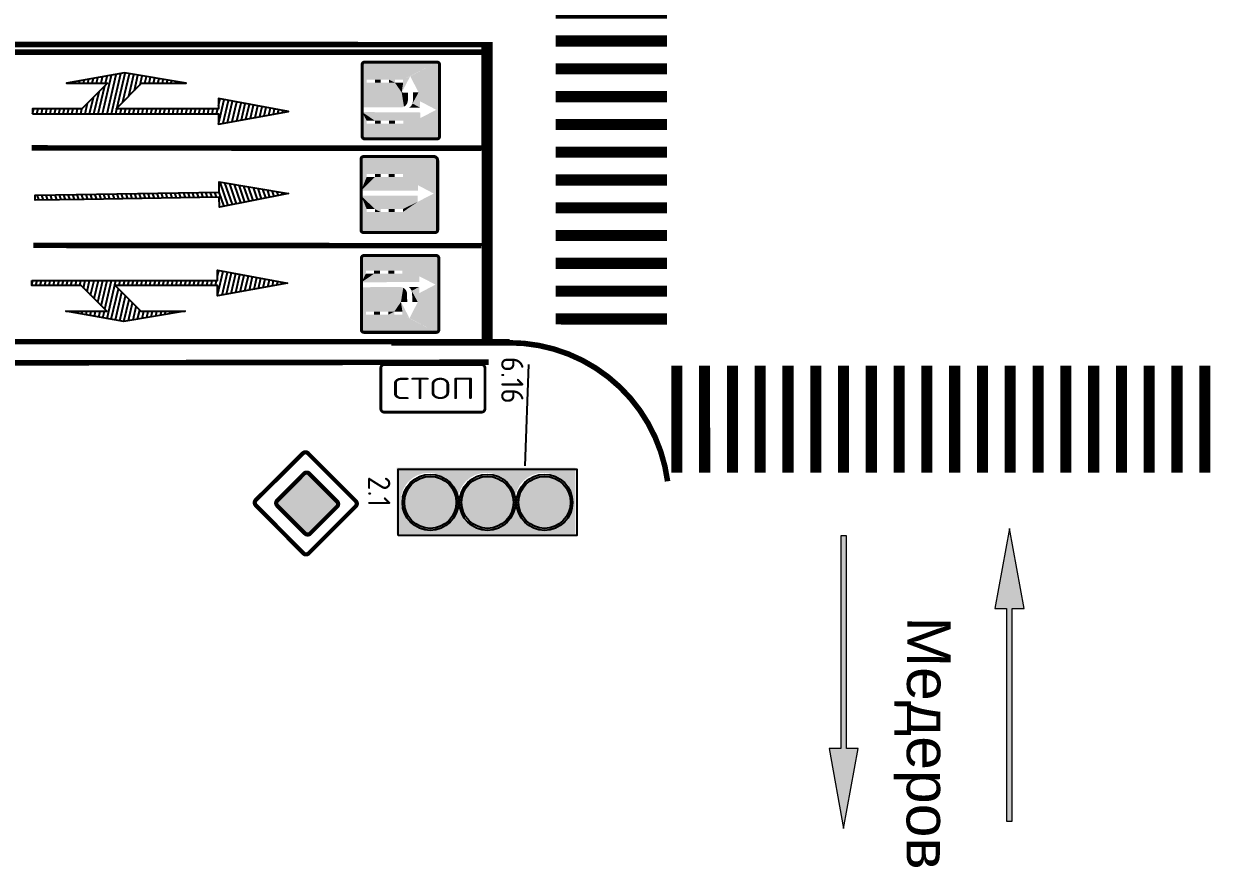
# Model space of a CAD drawing. Header units: millimetres. Extents: x 1734 to 2050, y 1482 to 1843.
# Drawn here: x 1951.28 to 1982, y 1482.49 to 1504.1 of the extents above; entities that cross this region are included whole.
import ezdxf
from ezdxf.enums import TextEntityAlignment as Align

# ---------------------------------------------------------------- set-up
doc = ezdxf.new("R2010")
doc.units = ezdxf.units.MM
doc.linetypes.add('1.1', pattern=[141.652646, 70.079133, -0.0001, 71.573413])
doc.linetypes.add('1.3', pattern=[17.848385, 5.910826, -0.0001, 11.937459])
doc.layers.add('КПЧ', color=9, linetype='Continuous')
doc.layers.add('Разметки', color=7, linetype='Continuous')
doc.layers.add('Описание', color=7, linetype='Continuous', lineweight=15)
doc.layers.add('разметка', color=251, linetype='Continuous', lineweight=15)
doc.styles.add('ROMAND', font='ROMAND.SHX', dxfattribs={"height": 2})
doc.styles.get("Standard").update_dxf_attribs({"font": 'arial.ttf'})

# ---------------------------------------------------------------- blocks, each defined once
blk = doc.blocks.new('*U6')
at = {"color": 0, "linetype": 'ByBlock', "lineweight": 15, "const_width": 0.4}
for points in [[(1.794, 17.106), (5.773, 16.689)], [(1.69, 16.112), (5.668, 15.694)], [(1.586, 15.117), (5.564, 14.7)], [(1.481, 14.123), (5.46, 13.705)], [(1.377, 13.128), (5.355, 12.711)], [(1.273, 12.133), (5.251, 11.716)], [(1.168, 11.139), (5.147, 10.722)], [(1.064, 10.144), (5.042, 9.727)], [(0.96, 9.15), (4.938, 8.733)], [(0.855, 8.155), (4.834, 7.738)], [(0.751, 7.161), (4.729, 6.743)], [(0.647, 6.166), (4.625, 5.749)], [(0.542, 5.172), (4.521, 4.754)], [(0.438, 4.177), (4.416, 3.76)], [(0.334, 3.183), (4.312, 2.765)], [(0.23, 2.188), (4.208, 1.771)], [(0.125, 1.193), (4.103, 0.776)], [(0.021, 0.199), (3.999, -0.218)]]:
    blk.add_lwpolyline(points, dxfattribs=at)
blk = doc.blocks.new('*U2')
at = {"color": 0, "linetype": 'ByBlock', "lineweight": 15, "const_width": 0.4}
for points in [[(-19.095, 2.003), (-18.693, 5.837)], [(-18.101, 1.899), (-17.698, 5.733)], [(-17.106, 1.794), (-16.704, 5.629)], [(-16.112, 1.69), (-15.709, 5.524)], [(-15.117, 1.586), (-14.715, 5.42)], [(-14.123, 1.481), (-13.72, 5.316)], [(-13.128, 1.377), (-12.726, 5.211)], [(-12.133, 1.273), (-11.731, 5.107)], [(-11.139, 1.168), (-10.737, 5.003)], [(-10.144, 1.064), (-9.742, 4.898)], [(-9.15, 0.96), (-8.748, 4.794)], [(-8.155, 0.855), (-7.753, 4.69)], [(-7.161, 0.751), (-6.759, 4.585)], [(-6.166, 0.647), (-5.764, 4.481)], [(-5.172, 0.542), (-4.769, 4.377)], [(-4.177, 0.438), (-3.775, 4.272)], [(-3.183, 0.334), (-2.78, 4.168)], [(-2.188, 0.23), (-1.786, 4.064)], [(-1.193, 0.125), (-0.791, 3.959)], [(-0.199, 0.021), (0.203, 3.855)]]:
    blk.add_lwpolyline(points, dxfattribs=at)
blk = doc.blocks.new('*U21')
at = {"color": 4, "linetype": 'Continuous'}
for points in [[(0.05, 3.66), (0, 3.47), (7.5, 3.59)], [(7.5, 3.59), (0, 3.47), (3.65, 3.46)], [(0.19, 3.79), (0.05, 3.66), (7.42, 3.77)], [(7.42, 3.77), (0.05, 3.66), (7.5, 3.59)], [(0.37, 3.84), (0.19, 3.79), (7.42, 3.77)], [(7.25, 3.84), (0.37, 3.84), (7.42, 3.77)], [(7.5, 3.59), (3.65, 3.46), (5.47, 0.41)], [(7.5, 3.59), (5.47, 0.41), (7.5, -3.47)], [(0, 3.47), (1.72, 0.41), (3.65, 3.46)], [(0, 3.47), (0, -3.47), (1.72, 0.41)], [(3.65, 3.46), (1.72, 0.41), (2.82, 1.89)], [(3.65, 3.46), (4.47, 1.86), (5.47, 0.41)], [(3.37, 1.89), (1.72, 0.41), (2.01, 0.41)], [(2.82, 1.89), (1.72, 0.41), (3.37, 1.89)], [(3.37, 1.89), (2.01, 0.41), (3.37, -3.72)], [(4.47, 1.86), (3.85, -3.72), (5.18, 0.41)], [(3.85, 1.86), (3.85, -3.72), (4.47, 1.86)], [(4.47, 1.86), (5.18, 0.41), (5.47, 0.41)], [(1.72, 0.41), (0, -3.47), (1.72, -0.4)], [(2.01, 0.41), (2.01, -0.4), (3.37, -3.72)], [(5.18, 0.41), (3.85, -3.72), (5.18, -0.4)], [(5.47, 0.41), (5.47, -0.4), (7.5, -3.47)], [(1.72, -0.4), (0, -3.47), (1.72, -0.98)], [(1.72, -0.98), (0, -3.47), (1.72, -1.79)], [(1.72, -0.98), (2.01, -0.4), (1.72, -0.4)], [(2.01, -0.4), (1.72, -0.98), (2.01, -0.98)], [(2.01, -0.4), (2.01, -0.98), (3.37, -3.72)], [(2.01, -0.98), (2.01, -1.79), (3.37, -3.72)], [(5.18, -0.4), (3.85, -3.72), (5.18, -0.98)], [(5.18, -0.98), (3.85, -3.72), (5.18, -1.79)], [(5.18, -0.98), (5.47, -0.4), (5.18, -0.4)], [(5.47, -0.4), (5.18, -0.98), (5.47, -0.98)], [(5.47, -0.4), (5.47, -0.98), (7.5, -3.47)], [(5.47, -0.98), (5.47, -1.79), (7.5, -3.47)], [(1.72, -1.79), (0, -3.47), (1.72, -2.35)], [(1.72, -2.35), (0, -3.47), (1.72, -3.16)], [(1.72, -2.35), (2.01, -1.79), (1.72, -1.79)], [(2.01, -1.79), (1.72, -2.35), (2.01, -2.35)], [(2.01, -1.79), (2.01, -2.35), (3.37, -3.72)], [(2.01, -2.35), (2.01, -3.16), (3.37, -3.72)], [(5.47, -1.79), (3.85, -3.72), (5.18, -2.35)], [(5.18, -1.79), (3.85, -3.72), (5.47, -1.79)], [(5.18, -2.35), (3.85, -3.72), (5.18, -3.16)], [(5.47, -1.79), (5.18, -2.35), (5.47, -2.35)], [(5.47, -1.79), (5.47, -2.35), (7.5, -3.47)], [(5.47, -2.35), (5.47, -3.16), (7.5, -3.47)], [(1.72, -3.16), (0, -3.47), (3.37, -3.72)], [(0, -3.47), (0.07, -3.64), (3.37, -3.72)], [(3.37, -3.72), (2.01, -3.16), (1.72, -3.16)], [(5.47, -3.16), (3.85, -3.72), (7.5, -3.47)], [(3.85, -3.72), (5.47, -3.16), (5.18, -3.16)], [(7.5, -3.47), (3.85, -3.72), (7.48, -3.55)], [(7.48, -3.55), (3.85, -3.72), (7.45, -3.62)], [(0.07, -3.64), (0.25, -3.72), (3.37, -3.72)], [(7.45, -3.62), (3.85, -3.72), (7.39, -3.67)], [(7.39, -3.67), (3.85, -3.72), (7.32, -3.71)], [(7.32, -3.71), (3.85, -3.72), (7.25, -3.72)]]:
    blk.add_solid(points, dxfattribs=at)
blk = doc.blocks.new('1-18-')
at = {"layer": 'разметка'}
blk.add_hatch(color=0, dxfattribs=at).paths.add_polyline_path([(-0.075, 5.45), (-0.075, 0), (0.075, 0), (0.075, 5.45), (0.375, 5.45), (0, 7.5), (-0.375, 5.45)])
at = {"layer": 'разметка', "color": 0, "lineweight": 0, "flags": 128}
blk.add_lwpolyline([(-0.075, 5.45), (-0.075, 0), (0.075, 0), (0.075, 5.45), (0.375, 5.45), (0, 7.5), (-0.375, 5.45)], close=True, dxfattribs=at)

msp = doc.modelspace()

# ---------------------------------------------------------------- hatches: boundary and pattern name
at = {"ltscale": 0.2}
h = msp.add_hatch(color=251, dxfattribs=at)
h.dxf.hatch_style = 1
h.paths.add_polyline_path([(1965.415, 1491.028), (1965.415, 1492.722), (1960.837, 1492.722), (1960.837, 1491.028)])
h.paths.add_polyline_path([(1964.59, 1492.592, -1), (1964.59, 1491.158, -1)], flags=16)
h.paths.add_polyline_path([(1964.59, 1492.541, -1), (1964.59, 1491.209, -1)], flags=0)
h.paths.add_polyline_path([(1963.126, 1491.158, -1), (1963.126, 1492.592, -1)], flags=16)
h.paths.add_polyline_path([(1963.126, 1491.209, -1), (1963.126, 1492.541, -1)], flags=0)
h.paths.add_polyline_path([(1961.661, 1491.158, -1), (1961.661, 1492.592, -1)], flags=16)
h.paths.add_polyline_path([(1961.661, 1491.209, -1), (1961.661, 1492.541, -1)], flags=0)
h = msp.add_hatch(color=2)
h.dxf.hatch_style = 1
h.paths.add_polyline_path([(1958.597, 1492.571, 0.414214), (1958.464, 1492.571), (1957.777, 1491.883, 0.414214), (1957.777, 1491.751), (1958.49, 1491.038, 0.414214), (1958.622, 1491.038), (1959.31, 1491.725, 0.414214), (1959.31, 1491.857)])
h = msp.add_hatch(color=3)
h.dxf.hatch_style = 1
h.paths.add_polyline_path([(1961.701, 1492.501, 1), (1961.701, 1491.17, 1)])
h = msp.add_hatch(color=2)
h.dxf.hatch_style = 1
h.paths.add_polyline_path([(1963.166, 1492.501, 1), (1963.166, 1491.17, 1)])
h = msp.add_hatch(color=1)
h.dxf.hatch_style = 1
h.paths.add_polyline_path([(1964.63, 1492.501, 1), (1964.63, 1491.17, 1)])
at = {"layer": 'Разметки', "linetype": 'Continuous', "ltscale": 0.5}
h = msp.add_hatch(dxfattribs=at)
h.set_pattern_fill('ANSI31', scale=0.874817, angle=931.9189, style=0)
h.set_pattern_definition([(256.9188852, (-2212.92827, 1542.59738), (0.1065145315, -0.0247497014), [])])
h.paths.add_polyline_path([(1956.269, 1501.924), (1956.269, 1502.186), (1958.062, 1501.858), (1956.269, 1501.53), (1956.269, 1501.793), (1951.501, 1501.792), (1951.501, 1501.924), (1952.77, 1501.924), (1953.426, 1502.58), (1952.376, 1502.58), (1953.863, 1502.842), (1955.438, 1502.58), (1954.301, 1502.58), (1953.644, 1501.924)])
h = msp.add_hatch(dxfattribs=at)
h.set_pattern_fill('ANSI31', scale=0.865716, angle=933.9366, style=0)
h.set_pattern_definition([(108.9365867, (5324.44616, 1929.18347), (0.102357767, 0.035117936), [])])
h.paths.add_polyline_path([(1958.065, 1499.755), (1956.296, 1499.4), (1956.292, 1499.659), (1952.829, 1499.6), (1951.574, 1499.578), (1951.572, 1499.708), (1956.289, 1499.789), (1956.285, 1500.049)])
h = msp.add_hatch(dxfattribs=at)
h.set_pattern_fill('ANSI31', scale=0.874817, angle=931.9189, style=0)
h.set_pattern_definition([(256.9188852, (-2212.90871, 1547.57461), (0.1065145315, -0.0247497014), [])])
h.paths.add_polyline_path([(1956.249, 1497.391), (1956.249, 1497.129), (1958.043, 1497.457), (1956.249, 1497.785), (1956.249, 1497.522), (1951.482, 1497.522), (1951.482, 1497.391), (1952.75, 1497.391), (1953.406, 1496.735), (1952.356, 1496.735), (1953.844, 1496.473), (1955.418, 1496.735), (1954.281, 1496.735), (1953.625, 1497.391)])

# ---------------------------------------------------------------- linework, layer by layer
at = {"color": 7, "linetype": 'Continuous'}
for p, q in [((1959.789, 1491.868), (1958.566, 1493.091)), ((1958.582, 1490.528), (1959.789, 1491.735))]:
    msp.add_line(p, q, dxfattribs=at)
at = {"color": 4, "linetype": 'Continuous'}
for points, const_width in [([(1959.954, 1501.219, 0.414214), (1960.019, 1501.154), (1961.872, 1501.154, 0.414214), (1961.938, 1501.219), (1961.938, 1503.055, 0.414214), (1961.872, 1503.121), (1960.019, 1503.121, 0.414214), (1959.954, 1503.055)], 0.0787), ([(1961.889, 1500.601, 0.414214), (1961.791, 1500.699), (1959.99, 1500.699, 0.414214), (1959.925, 1500.634), (1959.925, 1498.817, 0.414214), (1959.99, 1498.752), (1961.824, 1498.752, 0.414214), (1961.889, 1498.817)], 0.0779), ([(1959.934, 1498.096, -0.414214), (1960, 1498.161), (1961.853, 1498.161, -0.414214), (1961.918, 1498.096), (1961.918, 1496.26, -0.414214), (1961.853, 1496.194), (1960, 1496.194, -0.414214), (1959.934, 1496.26)], 0.0787)]:
    msp.add_lwpolyline(points, format="xyb", close=True, dxfattribs=dict(at, const_width=const_width))
at = {"color": 7, "linetype": 'Continuous', "const_width": 0.0712}
msp.add_lwpolyline([(1960.432, 1495.283), (1960.432, 1494.235, 0.414214), (1960.521, 1494.146), (1963.012, 1494.146, 0.414214), (1963.101, 1494.235), (1963.101, 1495.279, 0.414214), (1963.012, 1495.368), (1960.521, 1495.368, 0.414214), (1960.432, 1495.279)], format="xyb", dxfattribs=at)
at = {"color": 1, "linetype": 'Continuous', "const_width": 0.107}
msp.add_lwpolyline([(1958.582, 1490.528), (1959.789, 1491.735, 0.414214), (1959.789, 1491.868), (1958.566, 1493.091, 0.414214), (1958.434, 1493.091), (1957.227, 1491.893, 0.414214), (1957.227, 1491.761), (1958.45, 1490.528, 0.414214)], format="xyb", close=True, dxfattribs=at)
at = {"color": 7, "linetype": 'Continuous', "const_width": 0.107}
msp.add_lwpolyline([(1958.622, 1491.038), (1959.31, 1491.725, 0.414214), (1959.31, 1491.857), (1958.597, 1492.571, 0.414214), (1958.464, 1492.571), (1957.777, 1491.883, 0.414214), (1957.777, 1491.751), (1958.49, 1491.038, 0.414214)], format="xyb", close=True, dxfattribs=at)
msp.add_lwpolyline([(1960.877, 1490.988), (1960.877, 1492.682), (1965.454, 1492.682), (1965.454, 1490.988)], close=True)
for centre, radius in [((1961.701, 1491.835), 0.717), ((1961.701, 1491.835), 0.666), ((1963.166, 1491.835), 0.717), ((1963.166, 1491.835), 0.666), ((1964.63, 1491.835), 0.717), ((1964.63, 1491.835), 0.666)]:
    msp.add_circle(centre, radius)
at = {"color": 7, "linetype": 'Continuous'}
for centre, start, end in [((1958.527, 1493.035), 45, 135), ((1959.723, 1491.802), 315, 45)]:
    msp.add_arc(centre, 0.0935, start, end, dxfattribs=at)
at = {"color": 4, "linetype": 'Continuous'}
for points in [[(1960.019, 1503.121), (1959.973, 1503.101), (1959.954, 1501.965)], [(1960.069, 1502.669), (1960.019, 1503.121), (1959.954, 1501.965)], [(1959.973, 1503.101), (1959.954, 1503.055), (1959.954, 1501.965)], [(1960.281, 1502.669), (1960.019, 1503.121), (1960.069, 1502.669)], [(1960.43, 1502.669), (1960.019, 1503.121), (1960.281, 1502.669)], [(1960.641, 1502.669), (1960.019, 1503.121), (1960.43, 1502.669)], [(1960.794, 1502.593), (1960.019, 1503.121), (1960.641, 1502.669)], [(1960.794, 1502.669), (1960.019, 1503.121), (1960.794, 1502.593)], [(1961.005, 1502.669), (1960.019, 1503.121), (1960.794, 1502.669)], [(1961.872, 1503.121), (1960.019, 1503.121), (1961.005, 1502.669)], [(1961.872, 1503.121), (1961.005, 1502.669), (1961.005, 1502.669)], [(1961.872, 1503.121), (1961.186, 1502.758), (1961.854, 1501.898)], [(1961.872, 1503.121), (1961.854, 1501.898), (1961.872, 1501.154)], [(1961.919, 1501.173), (1961.872, 1503.121), (1961.872, 1501.154)], [(1961.919, 1503.101), (1961.872, 1503.121), (1961.919, 1501.173)], [(1961.919, 1503.101), (1961.938, 1501.219), (1961.938, 1503.055)], [(1961.938, 1501.219), (1961.919, 1503.101), (1961.919, 1501.173)], [(1959.954, 1501.965), (1960.069, 1502.593), (1960.069, 1502.669)], [(1960.281, 1502.593), (1960.069, 1502.593), (1959.954, 1501.965)], [(1960.43, 1502.593), (1960.281, 1502.593), (1959.954, 1501.965)], [(1960.641, 1502.593), (1960.43, 1502.593), (1959.954, 1501.965)], [(1960.794, 1502.593), (1960.641, 1502.593), (1959.954, 1501.965)], [(1960.963, 1501.958), (1960.794, 1502.593), (1959.954, 1501.965)], [(1960.281, 1502.669), (1960.43, 1502.593), (1960.43, 1502.669)], [(1960.43, 1502.593), (1960.281, 1502.669), (1960.281, 1502.593)], [(1960.794, 1502.593), (1960.641, 1502.669), (1960.641, 1502.593)], [(1960.967, 1502.342), (1960.794, 1502.593), (1960.963, 1501.958)], [(1961.005, 1502.593), (1960.794, 1502.593), (1960.967, 1502.342)], [(1961.186, 1502.758), (1961.005, 1502.669), (1960.967, 1502.342)], [(1961.854, 1501.898), (1961.186, 1502.758), (1961.4, 1502.346)], [(1961.026, 1501.977), (1960.967, 1502.342), (1960.963, 1501.958)], [(1961.079, 1502.017), (1960.967, 1502.342), (1961.026, 1501.977)], [(1961.113, 1502.073), (1960.967, 1502.342), (1961.079, 1502.017)], [(1961.126, 1502.138), (1960.967, 1502.342), (1961.113, 1502.073)], [(1961.127, 1502.341), (1960.967, 1502.342), (1961.126, 1502.138)], [(1961.4, 1502.346), (1961.255, 1502.122), (1961.244, 1502.058)], [(1961.436, 1501.955), (1961.4, 1502.346), (1961.244, 1502.058)], [(1961.4, 1502.346), (1961.256, 1502.347), (1961.255, 1502.122)], [(1961.437, 1502.117), (1961.4, 1502.346), (1961.436, 1501.955)], [(1961.854, 1501.898), (1961.4, 1502.346), (1961.437, 1502.117)], [(1961.436, 1501.955), (1961.213, 1502.001), (1961.165, 1501.957)], [(1961.436, 1501.955), (1961.244, 1502.058), (1961.213, 1502.001)], [(1959.973, 1501.173), (1959.954, 1501.84), (1959.954, 1501.219)], [(1960.019, 1501.154), (1959.954, 1501.84), (1959.973, 1501.173)], [(1960.069, 1501.618), (1959.954, 1501.84), (1960.019, 1501.154)], [(1960.281, 1501.618), (1959.954, 1501.84), (1960.069, 1501.618)], [(1960.43, 1501.618), (1959.954, 1501.84), (1960.281, 1501.618)], [(1960.641, 1501.618), (1959.954, 1501.84), (1960.43, 1501.618)], [(1960.794, 1501.618), (1959.954, 1501.84), (1960.641, 1501.618)], [(1961.005, 1501.618), (1959.954, 1501.84), (1960.794, 1501.618)], [(1961.442, 1501.685), (1959.954, 1501.84), (1961.005, 1501.618)], [(1961.443, 1501.829), (1959.954, 1501.84), (1961.442, 1501.685)], [(1961.442, 1501.685), (1961.005, 1501.542), (1960.019, 1501.154)], [(1961.872, 1501.154), (1961.442, 1501.685), (1960.019, 1501.154)], [(1960.069, 1501.542), (1960.069, 1501.618), (1960.019, 1501.154)], [(1960.281, 1501.542), (1960.43, 1501.542), (1960.43, 1501.618)], [(1960.43, 1501.618), (1960.281, 1501.618), (1960.281, 1501.542)], [(1960.641, 1501.618), (1960.794, 1501.542), (1960.794, 1501.618)], [(1960.794, 1501.542), (1960.641, 1501.618), (1960.641, 1501.542)], [(1961.442, 1501.685), (1961.005, 1501.618), (1961.005, 1501.542)], [(1961.872, 1501.154), (1961.854, 1501.898), (1961.442, 1501.685)], [(1960.281, 1501.542), (1960.069, 1501.542), (1960.019, 1501.154)], [(1960.43, 1501.542), (1960.281, 1501.542), (1960.019, 1501.154)], [(1960.641, 1501.542), (1960.43, 1501.542), (1960.019, 1501.154)], [(1960.794, 1501.542), (1960.641, 1501.542), (1960.019, 1501.154)], [(1961.005, 1501.542), (1960.794, 1501.542), (1960.019, 1501.154)], [(1960, 1498.161), (1959.934, 1497.475), (1959.953, 1498.142)], [(1960.05, 1497.697), (1959.934, 1497.475), (1960, 1498.161)], [(1959.953, 1498.142), (1959.934, 1497.475), (1959.934, 1498.096)], [(1960.05, 1497.773), (1960.05, 1497.697), (1960, 1498.161)], [(1960.261, 1497.773), (1960.05, 1497.773), (1960, 1498.161)], [(1960.41, 1497.773), (1960.261, 1497.773), (1960, 1498.161)], [(1960.621, 1497.773), (1960.41, 1497.773), (1960, 1498.161)], [(1960.775, 1497.773), (1960.621, 1497.773), (1960, 1498.161)], [(1960.986, 1497.773), (1960.775, 1497.773), (1960, 1498.161)], [(1961.422, 1497.63), (1960.986, 1497.773), (1960, 1498.161)], [(1961.853, 1498.161), (1961.422, 1497.63), (1960, 1498.161)], [(1961.853, 1498.161), (1961.834, 1497.417), (1961.422, 1497.63)], [(1961.853, 1496.194), (1961.834, 1497.417), (1961.853, 1498.161)], [(1961.899, 1498.142), (1961.853, 1496.194), (1961.853, 1498.161)], [(1961.899, 1496.213), (1961.853, 1496.194), (1961.899, 1498.142)], [(1961.918, 1498.096), (1961.899, 1496.213), (1961.899, 1498.142)], [(1961.899, 1496.213), (1961.918, 1498.096), (1961.918, 1496.26)], [(1960.261, 1497.697), (1959.934, 1497.475), (1960.05, 1497.697)], [(1960.41, 1497.697), (1959.934, 1497.475), (1960.261, 1497.697)], [(1960.621, 1497.697), (1959.934, 1497.475), (1960.41, 1497.697)], [(1960.775, 1497.697), (1959.934, 1497.475), (1960.621, 1497.697)], [(1960.986, 1497.697), (1959.934, 1497.475), (1960.775, 1497.697)], [(1961.422, 1497.63), (1959.934, 1497.475), (1960.986, 1497.697)], [(1961.423, 1497.486), (1959.934, 1497.475), (1961.422, 1497.63)], [(1960.261, 1497.773), (1960.41, 1497.773), (1960.41, 1497.697)], [(1960.41, 1497.697), (1960.261, 1497.697), (1960.261, 1497.773)], [(1960.621, 1497.697), (1960.775, 1497.773), (1960.775, 1497.697)], [(1960.775, 1497.773), (1960.621, 1497.697), (1960.621, 1497.773)], [(1961.422, 1497.63), (1960.986, 1497.697), (1960.986, 1497.773)], [(1960.943, 1497.357), (1960.775, 1496.722), (1959.934, 1497.35)], [(1959.953, 1496.213), (1959.934, 1496.26), (1959.934, 1497.35)], [(1960, 1496.194), (1959.953, 1496.213), (1959.934, 1497.35)], [(1960.05, 1496.646), (1960, 1496.194), (1959.934, 1497.35)], [(1959.934, 1497.35), (1960.05, 1496.722), (1960.05, 1496.646)], [(1960.261, 1496.722), (1960.05, 1496.722), (1959.934, 1497.35)], [(1960.41, 1496.722), (1960.261, 1496.722), (1959.934, 1497.35)], [(1960.621, 1496.722), (1960.41, 1496.722), (1959.934, 1497.35)], [(1960.775, 1496.722), (1960.621, 1496.722), (1959.934, 1497.35)], [(1960.948, 1496.973), (1960.775, 1496.722), (1960.943, 1497.357)], [(1961.007, 1497.338), (1960.948, 1496.973), (1960.943, 1497.357)], [(1961.059, 1497.298), (1960.948, 1496.973), (1961.007, 1497.338)], [(1961.417, 1497.36), (1961.193, 1497.314), (1961.145, 1497.358)], [(1961.834, 1497.417), (1961.167, 1496.557), (1961.38, 1496.969)], [(1961.853, 1496.194), (1961.167, 1496.557), (1961.834, 1497.417)], [(1961.417, 1497.36), (1961.224, 1497.257), (1961.193, 1497.314)], [(1961.417, 1497.36), (1961.38, 1496.969), (1961.224, 1497.257)], [(1961.834, 1497.417), (1961.38, 1496.969), (1961.418, 1497.198)], [(1961.418, 1497.198), (1961.38, 1496.969), (1961.417, 1497.36)], [(1961.094, 1497.242), (1960.948, 1496.973), (1961.059, 1497.298)], [(1961.106, 1497.177), (1960.948, 1496.973), (1961.094, 1497.242)], [(1961.108, 1496.974), (1960.948, 1496.973), (1961.106, 1497.177)], [(1961.38, 1496.969), (1961.235, 1497.193), (1961.224, 1497.257)], [(1961.38, 1496.969), (1961.237, 1496.968), (1961.235, 1497.193)], [(1960.775, 1496.722), (1960, 1496.194), (1960.621, 1496.646)], [(1960.775, 1496.646), (1960, 1496.194), (1960.775, 1496.722)], [(1960.261, 1496.646), (1960.41, 1496.722), (1960.41, 1496.646)], [(1960.41, 1496.722), (1960.261, 1496.646), (1960.261, 1496.722)], [(1960.775, 1496.722), (1960.621, 1496.646), (1960.621, 1496.722)], [(1960.986, 1496.722), (1960.775, 1496.722), (1960.948, 1496.973)], [(1961.167, 1496.557), (1960.986, 1496.646), (1960.948, 1496.973)], [(1960.261, 1496.646), (1960, 1496.194), (1960.05, 1496.646)], [(1960.41, 1496.646), (1960, 1496.194), (1960.261, 1496.646)], [(1960.621, 1496.646), (1960, 1496.194), (1960.41, 1496.646)], [(1960.986, 1496.646), (1960, 1496.194), (1960.775, 1496.646)], [(1961.853, 1496.194), (1960, 1496.194), (1960.986, 1496.646)], [(1961.853, 1496.194), (1960.986, 1496.646), (1960.986, 1496.646)]]:
    msp.add_solid(points, dxfattribs=at)
at = {"color": 4, "linetype": 'Continuous', "extrusion": (0, 0, -1)}
for points in [[(-1961.872, 1503.121), (-1961.186, 1502.758), (-1961.186, 1502.758)], [(-1961.853, 1496.194), (-1961.167, 1496.557), (-1961.167, 1496.557)]]:
    msp.add_solid(points, dxfattribs=at)
at = {"layer": 'КПЧ', "lineweight": 30, "const_width": 0.142}
for points in [[(1963.01, 1500.913), (1951.482, 1500.921)], [(1963.013, 1498.414), (1951.525, 1498.423)]]:
    msp.add_lwpolyline(points, dxfattribs=at)
at = {"layer": 'КПЧ', "color": 5, "lineweight": 30, "const_width": 0.142}
msp.add_lwpolyline([(1963.193, 1495.428), (1831.638, 1495.255)], dxfattribs=at)
at = {"layer": 'Разметки'}
msp.add_line((1964.216, 1495.368), (1964.12, 1492.774), dxfattribs=at)
at = {"layer": 'Разметки', "color": 7, "linetype": '1.3', "lineweight": 0, "const_width": 0.142, "flags": 128}
for points in [[(1963.303, 1503.375), (1832.259, 1503.393)], [(1963.299, 1503.568), (1832.262, 1503.63)]]:
    msp.add_lwpolyline(points, dxfattribs=at)
at = {"layer": 'Разметки', "color": 7, "linetype": '1.1', "ltscale": 0.5, "const_width": 0.285}
msp.add_lwpolyline([(1963.16, 1495.984), (1963.153, 1503.561)], dxfattribs=at)
at = {"layer": 'Разметки', "color": 7, "linetype": 'Continuous', "flags": 128}
for points in [[(1951.501, 1501.792), (1956.269, 1501.793), (1956.269, 1501.53), (1958.062, 1501.858), (1956.269, 1502.186), (1956.269, 1501.924), (1953.644, 1501.924), (1954.301, 1502.58), (1955.438, 1502.58), (1953.863, 1502.842), (1952.376, 1502.58), (1953.426, 1502.58), (1952.77, 1501.924), (1951.501, 1501.924)], [(1951.482, 1497.522), (1956.249, 1497.522), (1956.249, 1497.785), (1958.043, 1497.457), (1956.249, 1497.129), (1956.249, 1497.391), (1953.625, 1497.391), (1954.281, 1496.735), (1955.418, 1496.735), (1953.844, 1496.473), (1952.356, 1496.735), (1953.406, 1496.735), (1952.75, 1497.391), (1951.482, 1497.391)]]:
    msp.add_lwpolyline(points, close=True, dxfattribs=at)
msp.add_lwpolyline([(1952.829, 1499.6), (1951.574, 1499.578), (1951.572, 1499.708), (1956.289, 1499.789), (1956.285, 1500.049), (1958.065, 1499.755), (1956.296, 1499.4), (1956.292, 1499.659), (1952.829, 1499.6)], dxfattribs=at)
at = {"layer": 'Разметки', "color": 7, "linetype": '1.3', "lineweight": 0, "true_color": 0xffffff, "const_width": 0.142, "flags": 128}
msp.add_lwpolyline([(1963.736, 1495.955), (1831.488, 1495.957)], dxfattribs=at)
at = {"layer": 'Разметки', "linetype": '1.3', "lineweight": 0, "const_width": 0.142, "flags": 128}
msp.add_lwpolyline([(1967.784, 1492.375), (1967.784, 1492.375, 0.378007), (1963.701, 1495.927), (1960.7, 1495.926)], format="xyb", dxfattribs=at)

# ---------------------------------------------------------------- block references
at = {"color": 4, "linetype": 'Continuous', "xscale": 0.259714843393994, "yscale": 0.259714843393994, "zscale": 0.259714843393994, "rotation": 270.0001530121086}
msp.add_blockref('*U21', (1960.891, 1500.699), dxfattribs=at)
at = {"layer": 'разметка', "color": 7, "rotation": 180}
msp.add_blockref('1-18-', (1972.297, 1490.973), dxfattribs=at)
at = {"layer": 'разметка', "color": 7}
msp.add_blockref('1-18-', (1976.546, 1483.662), dxfattribs=at)
at = {"layer": 'Разметки', "color": 7, "xscale": -0.712388565240056, "yscale": 0.7123885652400561, "zscale": 0.7123885652400561, "rotation": 174.0117768827568}
for name, p in [('*U6', (1964.916, 1508.79)), ('*U2', (1981.698, 1495.341))]:
    msp.add_blockref(name, p, dxfattribs=at)

# ---------------------------------------------------------------- texts
at = {"color": 7, "linetype": 'Continuous', "style": 'ROMAND', "width": 0.9}
for s, p in [('6.16', (1963.517, 1495.566)), ('2.1', (1960.105, 1492.505))]:
    msp.add_text(s, height=0.5699, rotation=270, dxfattribs=at).set_placement(p)
at = {"color": 7, "linetype": 'Continuous', "style": 'ROMAND'}
msp.add_text('СТОП', height=0.546, dxfattribs=at).set_placement((1960.719, 1494.482), (1962.851, 1494.482), align=Align.ALIGNED)
at = {"layer": 'Описание', "color": 7}
msp.add_text('Медеров', height=1.1133, rotation=269.8222, dxfattribs=at).set_placement((1973.928, 1488.909, 637.494))

doc.saveas('drawing.dxf')
